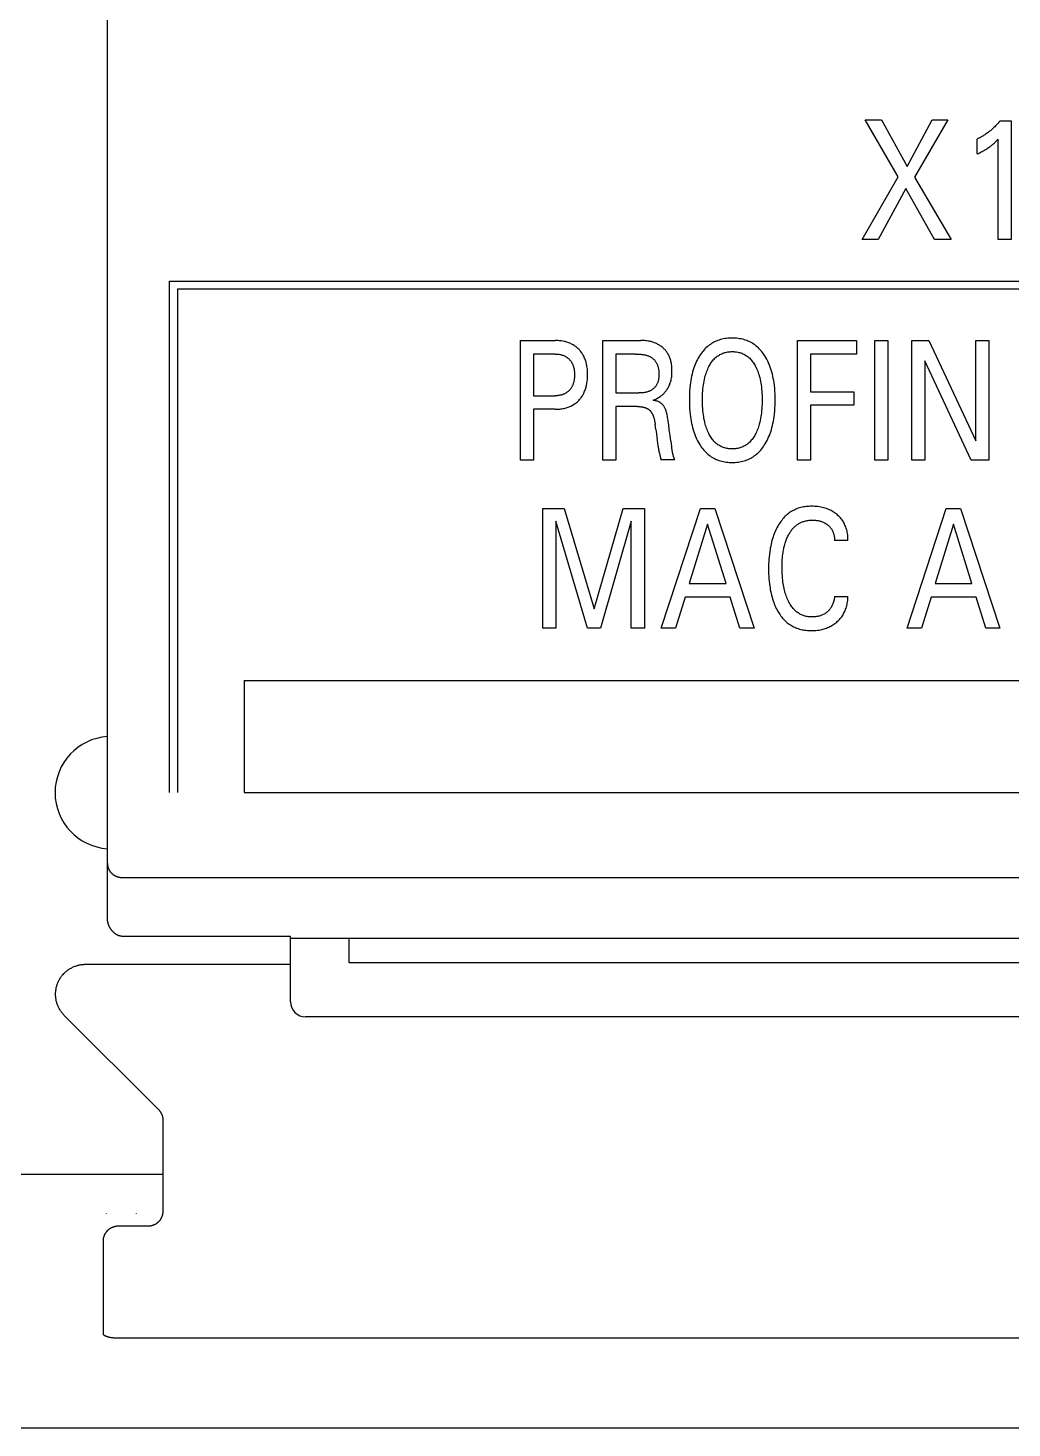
# Model space of a CAD drawing. Extents: x 867151 to 1787449, y -2071112 to -1028603.
# Drawn here: x 871104.58 to 871117.75, y -1032707.43 to -1032688.7 of the extents above; entities that cross this region are included whole.
import ezdxf

# ---------------------------------------------------------------- set-up
doc = ezdxf.new("R2010")
doc.units = 0
doc.header["$LTSCALE"] = 4
doc.header["$MEASUREMENT"] = 0
doc.layers.get('0').update_dxf_attribs({"linetype": 'CONTINUOUS'})
doc.layers.add('20000_FRONT_O', color=7, linetype='CONTINUOUS')

# ---------------------------------------------------------------- blocks, each defined once
blk = doc.blocks.new('CPU')
at = {"layer": '20000_FRONT_O', "color": 7, "linetype": 'Continuous'}
for p, q in [((82729.158, 11000.02), (82729.158, 11033.378)), ((82739.736, 11009.931), (82739.295, 11010.693)), ((82739.295, 11010.693), (82739.514, 11010.693)), ((82739.514, 11010.693), (82739.854, 11010.071)), ((82739.854, 11010.071), (82740.192, 11010.693)), ((82740.401, 11010.693), (82739.954, 11009.926)), ((82740.192, 11010.693), (82740.401, 11010.693)), ((82741.101, 11010.683), (82741.246, 11010.683)), ((82741.246, 11010.683), (82741.246, 11009.093)), ((82740.794, 11010.238), (82740.794, 11010.437)), ((82741.075, 11009.093), (82741.075, 11010.436)), ((82739.252, 11009.093), (82739.736, 11009.931)), ((82739.954, 11009.926), (82740.445, 11009.093)), ((82739.839, 11009.774), (82739.466, 11009.093)), ((82740.221, 11009.093), (82739.839, 11009.774)), ((82739.466, 11009.093), (82739.252, 11009.093)), ((82740.445, 11009.093), (82740.221, 11009.093)), ((82741.246, 11009.093), (82741.075, 11009.093)), ((82729.988, 11001.693), (82729.988, 11008.538)), ((82729.988, 11008.538), (82753.448, 11008.538)), ((82730.098, 11008.428), (82730.098, 11001.693)), ((82753.338, 11008.428), (82730.098, 11008.428)), ((82734.683, 11006.143), (82734.683, 11007.743)), ((82734.683, 11007.743), (82735.148, 11007.743)), ((82735.785, 11006.143), (82735.785, 11007.743)), ((82735.785, 11007.743), (82736.295, 11007.743)), ((82738.388, 11006.143), (82738.388, 11007.743)), ((82738.388, 11007.743), (82739.176, 11007.743)), ((82739.176, 11007.743), (82739.176, 11007.561)), ((82739.423, 11006.143), (82739.423, 11007.743)), ((82739.423, 11007.743), (82739.598, 11007.743)), ((82739.598, 11007.743), (82739.598, 11006.143)), ((82739.919, 11006.143), (82739.919, 11007.743)), ((82739.919, 11007.743), (82740.147, 11007.743)), ((82740.147, 11007.743), (82740.772, 11006.401)), ((82740.772, 11006.401), (82740.772, 11007.743)), ((82740.772, 11007.743), (82740.946, 11007.743)), ((82740.946, 11007.743), (82740.946, 11006.143)), ((82734.858, 11007.561), (82734.858, 11007.003)), ((82735.148, 11007.561), (82734.858, 11007.561)), ((82735.96, 11007.561), (82735.96, 11007.041)), ((82736.219, 11007.561), (82735.96, 11007.561)), ((82738.563, 11007.561), (82738.563, 11007.056)), ((82739.176, 11007.561), (82738.563, 11007.561)), ((82740.093, 11007.469), (82740.093, 11006.143)), ((82740.711, 11006.143), (82740.093, 11007.469)), ((82734.858, 11007.003), (82735.148, 11007.003)), ((82735.96, 11007.041), (82736.265, 11007.041)), ((82738.563, 11007.056), (82739.144, 11007.056)), ((82739.144, 11007.056), (82739.144, 11006.875)), ((82734.858, 11006.822), (82734.858, 11006.143)), ((82735.148, 11006.822), (82734.858, 11006.822)), ((82735.96, 11006.859), (82735.96, 11006.143)), ((82736.249, 11006.859), (82735.96, 11006.859)), ((82738.563, 11006.875), (82738.563, 11006.143)), ((82739.144, 11006.875), (82738.563, 11006.875)), ((82736.494, 11006.552), (82736.485, 11006.619)), ((82736.694, 11006.397), (82736.704, 11006.326)), ((82734.858, 11006.143), (82734.683, 11006.143)), ((82735.96, 11006.143), (82735.785, 11006.143)), ((82736.747, 11006.144), (82736.561, 11006.144)), ((82738.563, 11006.143), (82738.388, 11006.143)), ((82739.598, 11006.143), (82739.423, 11006.143)), ((82740.093, 11006.143), (82739.919, 11006.143)), ((82740.946, 11006.143), (82740.711, 11006.143)), ((82734.982, 11003.893), (82734.982, 11005.493)), ((82734.982, 11005.493), (82735.266, 11005.493)), ((82735.266, 11005.493), (82735.668, 11004.153)), ((82735.668, 11004.153), (82736.057, 11005.493)), ((82736.057, 11005.493), (82736.341, 11005.493)), ((82736.341, 11005.493), (82736.341, 11003.893)), ((82736.564, 11003.893), (82737.09, 11005.493)), ((82737.09, 11005.493), (82737.282, 11005.493)), ((82737.282, 11005.493), (82737.807, 11003.893)), ((82739.854, 11003.893), (82740.379, 11005.493)), ((82740.379, 11005.493), (82740.571, 11005.493)), ((82740.571, 11005.493), (82741.097, 11003.893)), ((82735.157, 11005.325), (82735.157, 11003.893)), ((82735.579, 11003.893), (82735.157, 11005.325)), ((82736.166, 11005.327), (82735.755, 11003.893)), ((82736.166, 11003.893), (82736.166, 11005.327)), ((82737.187, 11005.286), (82736.942, 11004.491)), ((82737.433, 11004.491), (82737.187, 11005.286)), ((82740.476, 11005.286), (82740.231, 11004.491)), ((82740.722, 11004.491), (82740.476, 11005.286)), ((82739.064, 11005.068), (82738.884, 11005.068)), ((82736.942, 11004.491), (82737.433, 11004.491)), ((82740.231, 11004.491), (82740.722, 11004.491)), ((82736.886, 11004.31), (82736.759, 11003.893)), ((82737.488, 11004.31), (82736.886, 11004.31)), ((82737.617, 11003.893), (82737.488, 11004.31)), ((82738.884, 11004.317), (82739.064, 11004.317)), ((82740.175, 11004.31), (82740.048, 11003.893)), ((82740.777, 11004.31), (82740.175, 11004.31)), ((82740.906, 11003.893), (82740.777, 11004.31)), ((82735.157, 11003.893), (82734.982, 11003.893)), ((82735.755, 11003.893), (82735.579, 11003.893)), ((82736.341, 11003.893), (82736.166, 11003.893)), ((82736.759, 11003.893), (82736.564, 11003.893)), ((82737.807, 11003.893), (82737.617, 11003.893)), ((82740.048, 11003.893), (82739.854, 11003.893)), ((82741.097, 11003.893), (82740.906, 11003.893)), ((82730.988, 11003.193), (82730.988, 11001.693)), ((82730.988, 11003.193), (82752.408, 11003.193)), ((82730.988, 11001.693), (82752.408, 11001.693)), ((82729.358, 11000.557), (82754.455, 11000.557)), ((82731.608, 10999.77), (82729.358, 10999.77)), ((82731.608, 10998.893), (82731.608, 10999.77)), ((82731.608, 10999.747), (82752.847, 10999.747)), ((82732.39, 10999.414), (82732.39, 10999.747)), ((82728.865, 10999.396), (82731.608, 10999.396)), ((82748.825, 10999.414), (82732.39, 10999.414)), ((82729.846, 10997.45), (82728.582, 10998.713)), ((82749.408, 10998.693), (82731.808, 10998.693)), ((82729.905, 10996.096), (82729.905, 10997.308)), ((82727.358, 10996.587), (82729.905, 10996.587)), ((82729.143, 10996.063), (82729.143, 10996.057)), ((82729.543, 10996.063), (82729.543, 10996.057)), ((82729.305, 10995.896), (82729.705, 10995.896)), ((82729.105, 10994.45), (82729.105, 10995.696)), ((82751.911, 10994.394), (82729.305, 10994.394)), ((82727.358, 10993.193), (82780.818, 10993.193))]:
    blk.add_line(p, q, dxfattribs=at)
for points in [[(82741.101, 11010.683), (82741.092, 11010.673), (82741.083, 11010.663), (82741.074, 11010.652), (82741.065, 11010.642), (82741.056, 11010.632), (82741.046, 11010.622), (82741.037, 11010.613), (82741.027, 11010.603), (82741.017, 11010.593), (82741.007, 11010.584), (82740.998, 11010.575), (82740.988, 11010.566), (82740.978, 11010.558), (82740.968, 11010.549), (82740.958, 11010.541), (82740.947, 11010.533), (82740.937, 11010.525), (82740.926, 11010.517), (82740.916, 11010.51), (82740.905, 11010.502), (82740.895, 11010.495), (82740.886, 11010.489), (82740.876, 11010.483), (82740.866, 11010.477), (82740.856, 11010.471), (82740.846, 11010.465), (82740.836, 11010.459), (82740.826, 11010.453), (82740.815, 11010.448), (82740.805, 11010.443), (82740.794, 11010.437)], [(82740.794, 11010.238), (82740.808, 11010.244), (82740.821, 11010.251), (82740.834, 11010.258), (82740.847, 11010.265), (82740.86, 11010.272), (82740.873, 11010.279), (82740.885, 11010.286), (82740.896, 11010.292), (82740.907, 11010.299), (82740.919, 11010.306), (82740.93, 11010.314), (82740.941, 11010.321), (82740.951, 11010.328), (82740.96, 11010.335), (82740.97, 11010.342), (82740.979, 11010.349), (82740.988, 11010.356), (82740.998, 11010.364), (82741.006, 11010.37), (82741.014, 11010.377), (82741.022, 11010.384), (82741.03, 11010.392), (82741.039, 11010.4), (82741.047, 11010.409), (82741.061, 11010.422), (82741.075, 11010.436)], [(82735.148, 11006.822), (82735.163, 11006.822), (82735.178, 11006.822), (82735.193, 11006.823), (82735.208, 11006.825), (82735.223, 11006.826), (82735.238, 11006.828), (82735.253, 11006.831), (82735.268, 11006.834), (82735.281, 11006.837), (82735.294, 11006.841), (82735.307, 11006.845), (82735.32, 11006.849), (82735.333, 11006.854), (82735.345, 11006.859), (82735.358, 11006.865), (82735.37, 11006.871), (82735.381, 11006.877), (82735.392, 11006.884), (82735.403, 11006.891), (82735.414, 11006.898), (82735.424, 11006.906), (82735.435, 11006.914), (82735.444, 11006.923), (82735.454, 11006.932), (82735.463, 11006.941), (82735.472, 11006.951), (82735.481, 11006.96), (82735.489, 11006.971), (82735.497, 11006.981), (82735.504, 11006.992), (82735.511, 11007.003), (82735.518, 11007.014), (82735.525, 11007.025), (82735.531, 11007.038), (82735.537, 11007.05), (82735.542, 11007.063), (82735.547, 11007.076), (82735.552, 11007.089), (82735.556, 11007.103), (82735.56, 11007.116), (82735.564, 11007.13), (82735.567, 11007.143), (82735.57, 11007.161), (82735.573, 11007.179), (82735.576, 11007.197), (82735.578, 11007.215), (82735.579, 11007.233), (82735.58, 11007.251), (82735.581, 11007.269), (82735.581, 11007.287), (82735.581, 11007.304), (82735.58, 11007.322), (82735.579, 11007.34), (82735.578, 11007.358), (82735.576, 11007.375), (82735.573, 11007.393), (82735.57, 11007.41), (82735.567, 11007.428), (82735.564, 11007.441), (82735.56, 11007.455), (82735.556, 11007.468), (82735.552, 11007.481), (82735.547, 11007.494), (82735.542, 11007.507), (82735.536, 11007.52), (82735.53, 11007.532), (82735.524, 11007.544), (82735.517, 11007.555), (82735.51, 11007.566), (82735.503, 11007.577), (82735.496, 11007.588), (82735.488, 11007.598), (82735.479, 11007.608), (82735.471, 11007.618), (82735.462, 11007.627), (82735.452, 11007.636), (82735.443, 11007.645), (82735.433, 11007.653), (82735.422, 11007.661), (82735.412, 11007.668), (82735.401, 11007.676), (82735.39, 11007.683), (82735.379, 11007.689), (82735.368, 11007.695), (82735.356, 11007.701), (82735.343, 11007.706), (82735.331, 11007.712), (82735.318, 11007.716), (82735.305, 11007.72), (82735.292, 11007.724), (82735.279, 11007.728), (82735.266, 11007.731), (82735.25, 11007.734), (82735.233, 11007.737), (82735.216, 11007.739), (82735.199, 11007.74), (82735.182, 11007.742), (82735.165, 11007.742), (82735.148, 11007.743)], [(82736.457, 11006.943), (82736.47, 11006.948), (82736.482, 11006.953), (82736.494, 11006.959), (82736.507, 11006.965), (82736.518, 11006.971), (82736.529, 11006.978), (82736.54, 11006.985), (82736.551, 11006.992), (82736.562, 11007), (82736.572, 11007.008), (82736.582, 11007.016), (82736.592, 11007.025), (82736.6, 11007.033), (82736.608, 11007.042), (82736.616, 11007.05), (82736.624, 11007.059), (82736.631, 11007.069), (82736.638, 11007.078), (82736.645, 11007.088), (82736.652, 11007.098), (82736.658, 11007.108), (82736.663, 11007.119), (82736.669, 11007.13), (82736.674, 11007.141), (82736.679, 11007.152), (82736.683, 11007.164), (82736.687, 11007.175), (82736.691, 11007.187), (82736.694, 11007.199), (82736.697, 11007.211), (82736.7, 11007.226), (82736.703, 11007.241), (82736.706, 11007.256), (82736.707, 11007.271), (82736.709, 11007.286), (82736.71, 11007.301), (82736.71, 11007.317), (82736.71, 11007.332), (82736.71, 11007.347), (82736.71, 11007.361), (82736.709, 11007.375), (82736.708, 11007.39), (82736.706, 11007.404), (82736.704, 11007.419), (82736.702, 11007.433), (82736.699, 11007.447), (82736.696, 11007.461), (82736.693, 11007.474), (82736.689, 11007.486), (82736.685, 11007.498), (82736.681, 11007.51), (82736.676, 11007.522), (82736.671, 11007.534), (82736.666, 11007.545), (82736.66, 11007.556), (82736.653, 11007.567), (82736.647, 11007.577), (82736.641, 11007.586), (82736.635, 11007.595), (82736.628, 11007.603), (82736.621, 11007.612), (82736.613, 11007.62), (82736.606, 11007.628), (82736.598, 11007.636), (82736.59, 11007.643), (82736.582, 11007.651), (82736.572, 11007.658), (82736.563, 11007.665), (82736.553, 11007.672), (82736.543, 11007.679), (82736.533, 11007.685), (82736.522, 11007.691), (82736.512, 11007.696), (82736.501, 11007.702), (82736.489, 11007.707), (82736.478, 11007.711), (82736.466, 11007.716), (82736.454, 11007.72), (82736.442, 11007.723), (82736.43, 11007.727), (82736.418, 11007.73), (82736.405, 11007.732), (82736.39, 11007.735), (82736.374, 11007.737), (82736.358, 11007.739), (82736.343, 11007.741), (82736.327, 11007.742), (82736.311, 11007.742), (82736.295, 11007.743)], [(82737.956, 11006.358), (82737.969, 11006.38), (82737.981, 11006.403), (82737.992, 11006.426), (82738.003, 11006.449), (82738.013, 11006.473), (82738.022, 11006.497), (82738.031, 11006.522), (82738.039, 11006.549), (82738.047, 11006.577), (82738.054, 11006.606), (82738.06, 11006.634), (82738.066, 11006.662), (82738.071, 11006.691), (82738.075, 11006.72), (82738.08, 11006.758), (82738.084, 11006.797), (82738.087, 11006.836), (82738.089, 11006.874), (82738.09, 11006.913), (82738.09, 11006.952), (82738.09, 11006.99), (82738.089, 11007.028), (82738.087, 11007.066), (82738.084, 11007.104), (82738.08, 11007.142), (82738.075, 11007.18), (82738.07, 11007.208), (82738.065, 11007.236), (82738.06, 11007.264), (82738.053, 11007.292), (82738.046, 11007.319), (82738.038, 11007.347), (82738.029, 11007.374), (82738.02, 11007.398), (82738.011, 11007.422), (82738.001, 11007.445), (82737.99, 11007.468), (82737.978, 11007.491), (82737.966, 11007.513), (82737.952, 11007.535), (82737.942, 11007.551), (82737.93, 11007.568), (82737.919, 11007.583), (82737.906, 11007.599), (82737.893, 11007.614), (82737.88, 11007.628), (82737.866, 11007.642), (82737.852, 11007.655), (82737.837, 11007.668), (82737.822, 11007.679), (82737.807, 11007.69), (82737.792, 11007.7), (82737.776, 11007.71), (82737.76, 11007.719), (82737.743, 11007.727), (82737.726, 11007.735), (82737.709, 11007.741), (82737.691, 11007.748), (82737.673, 11007.754), (82737.653, 11007.759), (82737.634, 11007.763), (82737.615, 11007.766), (82737.595, 11007.769), (82737.575, 11007.772), (82737.556, 11007.773), (82737.536, 11007.774), (82737.516, 11007.774), (82737.496, 11007.774), (82737.476, 11007.773), (82737.456, 11007.772), (82737.436, 11007.769), (82737.417, 11007.767), (82737.397, 11007.763), (82737.378, 11007.759), (82737.359, 11007.754), (82737.34, 11007.748), (82737.322, 11007.742), (82737.305, 11007.735), (82737.288, 11007.727), (82737.271, 11007.719), (82737.255, 11007.71), (82737.239, 11007.701), (82737.224, 11007.691), (82737.208, 11007.68), (82737.194, 11007.668), (82737.179, 11007.656), (82737.164, 11007.643), (82737.151, 11007.629), (82737.137, 11007.614), (82737.125, 11007.599), (82737.112, 11007.584), (82737.101, 11007.569), (82737.089, 11007.552), (82737.079, 11007.536), (82737.074, 11007.529)], [(82735.148, 11007.561), (82735.159, 11007.561), (82735.169, 11007.561), (82735.179, 11007.56), (82735.189, 11007.559), (82735.2, 11007.558), (82735.21, 11007.556), (82735.22, 11007.554), (82735.228, 11007.552), (82735.235, 11007.55), (82735.243, 11007.548), (82735.251, 11007.545), (82735.258, 11007.542), (82735.266, 11007.539), (82735.273, 11007.536), (82735.281, 11007.532), (82735.287, 11007.529), (82735.294, 11007.525), (82735.301, 11007.521), (82735.307, 11007.516), (82735.313, 11007.512), (82735.319, 11007.507), (82735.325, 11007.502), (82735.331, 11007.496), (82735.336, 11007.491), (82735.341, 11007.485), (82735.347, 11007.479), (82735.351, 11007.473), (82735.356, 11007.467), (82735.361, 11007.461), (82735.365, 11007.454), (82735.369, 11007.447), (82735.372, 11007.441), (82735.376, 11007.433), (82735.38, 11007.426), (82735.383, 11007.418), (82735.386, 11007.41), (82735.389, 11007.402), (82735.391, 11007.394), (82735.394, 11007.386), (82735.396, 11007.378), (82735.398, 11007.37), (82735.4, 11007.359), (82735.401, 11007.349), (82735.403, 11007.338), (82735.404, 11007.327), (82735.405, 11007.317), (82735.405, 11007.306), (82735.406, 11007.295), (82735.406, 11007.284), (82735.406, 11007.274), (82735.405, 11007.263), (82735.405, 11007.252), (82735.404, 11007.241), (82735.403, 11007.23), (82735.401, 11007.219), (82735.4, 11007.209), (82735.398, 11007.198), (82735.396, 11007.19), (82735.394, 11007.182), (82735.392, 11007.174), (82735.389, 11007.166), (82735.386, 11007.158), (82735.383, 11007.15), (82735.38, 11007.142), (82735.377, 11007.134), (82735.373, 11007.127), (82735.369, 11007.12), (82735.365, 11007.113), (82735.361, 11007.106), (82735.357, 11007.1), (82735.352, 11007.094), (82735.347, 11007.087), (82735.342, 11007.081), (82735.337, 11007.076), (82735.332, 11007.07), (82735.326, 11007.065), (82735.32, 11007.059), (82735.314, 11007.054), (82735.308, 11007.05), (82735.301, 11007.045), (82735.295, 11007.041), (82735.288, 11007.037), (82735.281, 11007.033), (82735.274, 11007.029), (82735.267, 11007.026), (82735.259, 11007.023), (82735.252, 11007.02), (82735.244, 11007.017), (82735.236, 11007.015), (82735.228, 11007.013), (82735.22, 11007.011), (82735.211, 11007.009), (82735.202, 11007.007), (82735.193, 11007.006), (82735.184, 11007.005), (82735.175, 11007.004), (82735.166, 11007.004), (82735.157, 11007.003), (82735.148, 11007.003)], [(82736.219, 11007.561), (82736.234, 11007.561), (82736.249, 11007.561), (82736.263, 11007.56), (82736.278, 11007.559), (82736.293, 11007.558), (82736.308, 11007.556), (82736.318, 11007.554), (82736.329, 11007.553), (82736.339, 11007.551), (82736.35, 11007.549), (82736.36, 11007.546), (82736.37, 11007.544), (82736.38, 11007.54), (82736.388, 11007.538), (82736.395, 11007.535), (82736.402, 11007.532), (82736.409, 11007.529), (82736.416, 11007.526), (82736.423, 11007.522), (82736.43, 11007.519), (82736.436, 11007.515), (82736.442, 11007.511), (82736.448, 11007.507), (82736.453, 11007.502), (82736.459, 11007.498), (82736.464, 11007.493), (82736.469, 11007.488), (82736.474, 11007.483), (82736.479, 11007.477), (82736.483, 11007.472), (82736.487, 11007.466), (82736.491, 11007.461), (82736.496, 11007.454), (82736.5, 11007.447), (82736.504, 11007.439), (82736.508, 11007.432), (82736.511, 11007.424), (82736.514, 11007.417), (82736.517, 11007.409), (82736.52, 11007.401), (82736.522, 11007.393), (82736.524, 11007.385), (82736.527, 11007.376), (82736.529, 11007.366), (82736.53, 11007.356), (82736.532, 11007.347), (82736.533, 11007.337), (82736.534, 11007.327), (82736.535, 11007.317), (82736.535, 11007.308), (82736.535, 11007.298), (82736.535, 11007.288), (82736.535, 11007.279), (82736.535, 11007.271), (82736.535, 11007.263), (82736.534, 11007.254), (82736.533, 11007.246), (82736.532, 11007.237), (82736.531, 11007.229), (82736.53, 11007.221), (82736.528, 11007.212), (82736.526, 11007.204), (82736.524, 11007.196), (82736.522, 11007.188), (82736.519, 11007.18), (82736.516, 11007.173), (82736.513, 11007.165), (82736.509, 11007.158), (82736.505, 11007.15), (82736.502, 11007.144), (82736.498, 11007.138), (82736.493, 11007.132), (82736.489, 11007.127), (82736.484, 11007.121), (82736.48, 11007.116), (82736.475, 11007.11), (82736.469, 11007.105), (82736.464, 11007.1), (82736.458, 11007.096), (82736.452, 11007.091), (82736.447, 11007.087), (82736.441, 11007.083), (82736.434, 11007.079), (82736.428, 11007.075), (82736.422, 11007.071), (82736.415, 11007.068), (82736.407, 11007.064), (82736.399, 11007.061), (82736.39, 11007.058), (82736.382, 11007.055), (82736.373, 11007.052), (82736.364, 11007.05), (82736.355, 11007.048), (82736.346, 11007.047), (82736.337, 11007.045), (82736.328, 11007.044), (82736.319, 11007.043), (82736.31, 11007.042), (82736.301, 11007.042), (82736.292, 11007.041), (82736.283, 11007.041), (82736.274, 11007.041), (82736.265, 11007.041)], [(82737.074, 11007.529), (82737.062, 11007.508), (82737.05, 11007.487), (82737.04, 11007.465), (82737.03, 11007.443), (82737.02, 11007.421), (82737.011, 11007.398), (82737.003, 11007.375), (82736.994, 11007.348), (82736.986, 11007.321), (82736.979, 11007.293), (82736.973, 11007.265), (82736.967, 11007.237), (82736.962, 11007.209), (82736.958, 11007.181), (82736.953, 11007.143), (82736.949, 11007.105), (82736.946, 11007.067), (82736.944, 11007.029), (82736.943, 11006.99), (82736.943, 11006.952), (82736.943, 11006.913), (82736.944, 11006.874), (82736.946, 11006.836), (82736.949, 11006.797), (82736.953, 11006.758), (82736.957, 11006.72), (82736.962, 11006.691), (82736.967, 11006.662), (82736.972, 11006.634), (82736.979, 11006.605), (82736.986, 11006.577), (82736.993, 11006.549), (82737.002, 11006.521), (82737.01, 11006.497), (82737.019, 11006.473), (82737.029, 11006.449), (82737.04, 11006.425), (82737.051, 11006.402), (82737.063, 11006.379), (82737.076, 11006.357), (82737.087, 11006.34), (82737.098, 11006.323), (82737.109, 11006.307), (82737.122, 11006.291), (82737.134, 11006.276), (82737.148, 11006.261), (82737.162, 11006.247), (82737.176, 11006.233), (82737.191, 11006.22), (82737.206, 11006.208), (82737.221, 11006.197), (82737.236, 11006.187), (82737.252, 11006.177), (82737.269, 11006.168), (82737.286, 11006.159), (82737.303, 11006.152), (82737.32, 11006.144), (82737.338, 11006.138), (82737.357, 11006.132), (82737.376, 11006.127), (82737.396, 11006.122), (82737.416, 11006.119), (82737.436, 11006.116), (82737.456, 11006.114), (82737.476, 11006.112), (82737.496, 11006.111), (82737.516, 11006.111), (82737.536, 11006.111), (82737.556, 11006.112), (82737.576, 11006.114), (82737.596, 11006.116), (82737.616, 11006.119), (82737.636, 11006.122), (82737.655, 11006.127), (82737.675, 11006.132), (82737.694, 11006.138), (82737.712, 11006.145), (82737.729, 11006.152), (82737.746, 11006.16), (82737.763, 11006.168), (82737.779, 11006.177), (82737.795, 11006.187), (82737.811, 11006.198), (82737.826, 11006.209), (82737.841, 11006.221), (82737.856, 11006.234), (82737.87, 11006.248), (82737.884, 11006.262), (82737.897, 11006.277), (82737.91, 11006.292), (82737.922, 11006.308), (82737.934, 11006.324), (82737.945, 11006.341), (82737.956, 11006.358)], [(82737.202, 11006.499), (82737.194, 11006.516), (82737.186, 11006.533), (82737.179, 11006.551), (82737.172, 11006.569), (82737.166, 11006.587), (82737.16, 11006.606), (82737.155, 11006.624), (82737.149, 11006.649), (82737.143, 11006.674), (82737.138, 11006.699), (82737.134, 11006.724), (82737.13, 11006.749), (82737.127, 11006.775), (82737.124, 11006.804), (82737.122, 11006.833), (82737.12, 11006.862), (82737.119, 11006.891), (82737.118, 11006.921), (82737.118, 11006.95), (82737.118, 11006.979), (82737.119, 11007.007), (82737.12, 11007.036), (82737.122, 11007.065), (82737.124, 11007.094), (82737.127, 11007.122), (82737.131, 11007.147), (82737.134, 11007.172), (82737.139, 11007.197), (82737.144, 11007.221), (82737.15, 11007.246), (82737.156, 11007.27), (82737.161, 11007.288), (82737.167, 11007.306), (82737.174, 11007.324), (82737.18, 11007.342), (82737.188, 11007.359), (82737.196, 11007.376), (82737.204, 11007.393), (82737.211, 11007.407), (82737.219, 11007.42), (82737.227, 11007.433), (82737.235, 11007.446), (82737.244, 11007.458), (82737.253, 11007.47), (82737.263, 11007.482), (82737.273, 11007.493), (82737.284, 11007.504), (82737.294, 11007.513), (82737.305, 11007.522), (82737.316, 11007.531), (82737.327, 11007.539), (82737.339, 11007.546), (82737.351, 11007.553), (82737.363, 11007.56), (82737.375, 11007.565), (82737.388, 11007.571), (82737.402, 11007.576), (82737.416, 11007.58), (82737.43, 11007.583), (82737.444, 11007.586), (82737.458, 11007.589), (82737.472, 11007.591), (82737.487, 11007.592), (82737.501, 11007.593), (82737.516, 11007.593), (82737.531, 11007.593), (82737.545, 11007.592), (82737.56, 11007.591), (82737.574, 11007.589), (82737.589, 11007.586), (82737.603, 11007.583), (82737.617, 11007.58), (82737.631, 11007.576), (82737.644, 11007.571), (82737.657, 11007.565), (82737.67, 11007.56), (82737.682, 11007.553), (82737.694, 11007.546), (82737.705, 11007.539), (82737.717, 11007.531), (82737.728, 11007.522), (82737.738, 11007.513), (82737.749, 11007.504), (82737.759, 11007.493), (82737.77, 11007.482), (82737.78, 11007.47), (82737.789, 11007.458), (82737.798, 11007.446), (82737.806, 11007.433), (82737.814, 11007.42), (82737.822, 11007.407), (82737.829, 11007.393), (82737.832, 11007.388)], [(82737.832, 11007.388), (82737.841, 11007.369), (82737.849, 11007.35), (82737.857, 11007.33), (82737.864, 11007.31), (82737.871, 11007.29), (82737.877, 11007.27), (82737.883, 11007.246), (82737.889, 11007.221), (82737.894, 11007.197), (82737.899, 11007.172), (82737.902, 11007.147), (82737.906, 11007.122), (82737.909, 11007.094), (82737.911, 11007.065), (82737.913, 11007.036), (82737.914, 11007.007), (82737.915, 11006.979), (82737.915, 11006.95), (82737.915, 11006.921), (82737.914, 11006.891), (82737.913, 11006.862), (82737.911, 11006.833), (82737.909, 11006.803), (82737.906, 11006.774), (82737.903, 11006.749), (82737.899, 11006.724), (82737.895, 11006.698), (82737.89, 11006.673), (82737.884, 11006.649), (82737.878, 11006.624), (82737.872, 11006.605), (82737.867, 11006.587), (82737.861, 11006.569), (82737.854, 11006.551), (82737.847, 11006.533), (82737.839, 11006.516), (82737.831, 11006.499), (82737.824, 11006.485), (82737.816, 11006.471), (82737.808, 11006.457), (82737.8, 11006.444), (82737.791, 11006.431), (82737.781, 11006.419), (82737.771, 11006.407), (82737.761, 11006.395), (82737.75, 11006.384), (82737.74, 11006.374), (82737.729, 11006.365), (82737.718, 11006.356), (82737.707, 11006.348), (82737.695, 11006.34), (82737.683, 11006.333), (82737.671, 11006.327), (82737.658, 11006.321), (82737.645, 11006.315), (82737.632, 11006.31), (82737.618, 11006.306), (82737.603, 11006.302), (82737.589, 11006.299), (82737.575, 11006.296), (82737.56, 11006.295), (82737.545, 11006.293), (82737.531, 11006.292), (82737.516, 11006.292), (82737.501, 11006.292), (82737.487, 11006.293), (82737.472, 11006.295), (82737.457, 11006.296), (82737.443, 11006.299), (82737.429, 11006.302), (82737.414, 11006.306), (82737.4, 11006.31), (82737.387, 11006.315), (82737.374, 11006.321), (82737.361, 11006.327), (82737.349, 11006.333), (82737.337, 11006.34), (82737.325, 11006.348), (82737.314, 11006.356), (82737.303, 11006.365), (82737.292, 11006.374), (82737.282, 11006.384), (82737.271, 11006.395), (82737.261, 11006.407), (82737.251, 11006.419), (82737.242, 11006.432), (82737.233, 11006.444), (82737.225, 11006.458), (82737.217, 11006.471), (82737.209, 11006.485), (82737.202, 11006.499)], [(82736.674, 11006.551), (82736.667, 11006.611), (82736.663, 11006.641), (82736.661, 11006.66), (82736.658, 11006.678), (82736.656, 11006.696), (82736.652, 11006.714), (82736.649, 11006.732), (82736.645, 11006.75), (82736.643, 11006.761), (82736.64, 11006.771), (82736.637, 11006.782), (82736.634, 11006.792), (82736.63, 11006.802), (82736.627, 11006.812), (82736.623, 11006.822), (82736.619, 11006.832), (82736.615, 11006.839), (82736.612, 11006.846), (82736.609, 11006.852), (82736.605, 11006.858), (82736.601, 11006.865), (82736.597, 11006.871), (82736.593, 11006.877), (82736.588, 11006.882), (82736.583, 11006.888), (82736.579, 11006.892), (82736.574, 11006.897), (82736.568, 11006.901), (82736.563, 11006.905), (82736.557, 11006.909), (82736.551, 11006.913), (82736.545, 11006.917), (82736.538, 11006.92), (82736.531, 11006.923), (82736.524, 11006.926), (82736.517, 11006.929), (82736.509, 11006.931), (82736.499, 11006.934), (82736.489, 11006.937), (82736.478, 11006.939), (82736.468, 11006.941), (82736.457, 11006.943)], [(82736.249, 11006.859), (82736.256, 11006.859), (82736.264, 11006.859), (82736.271, 11006.859), (82736.279, 11006.858), (82736.286, 11006.858), (82736.294, 11006.857), (82736.301, 11006.856), (82736.309, 11006.855), (82736.316, 11006.853), (82736.322, 11006.852), (82736.327, 11006.851), (82736.333, 11006.85), (82736.339, 11006.848), (82736.344, 11006.847), (82736.35, 11006.845), (82736.355, 11006.843), (82736.36, 11006.841), (82736.366, 11006.839), (82736.371, 11006.836), (82736.375, 11006.834), (82736.379, 11006.832), (82736.383, 11006.83), (82736.387, 11006.828), (82736.391, 11006.825), (82736.395, 11006.823), (82736.399, 11006.82), (82736.402, 11006.817), (82736.406, 11006.814), (82736.409, 11006.811), (82736.413, 11006.808), (82736.416, 11006.805), (82736.42, 11006.801), (82736.423, 11006.797), (82736.427, 11006.793), (82736.43, 11006.789), (82736.433, 11006.785), (82736.436, 11006.781), (82736.438, 11006.776), (82736.441, 11006.772), (82736.443, 11006.767), (82736.446, 11006.763), (82736.449, 11006.757), (82736.452, 11006.751), (82736.455, 11006.745), (82736.457, 11006.738), (82736.46, 11006.732), (82736.462, 11006.726), (82736.464, 11006.719), (82736.466, 11006.713), (82736.468, 11006.706), (82736.47, 11006.7), (82736.472, 11006.691), (82736.475, 11006.682), (82736.477, 11006.673), (82736.478, 11006.664), (82736.48, 11006.655), (82736.482, 11006.646), (82736.483, 11006.637), (82736.484, 11006.628), (82736.485, 11006.619)], [(82736.494, 11006.552), (82736.497, 11006.523), (82736.501, 11006.495), (82736.513, 11006.409)], [(82736.694, 11006.397), (82736.684, 11006.47), (82736.674, 11006.551)], [(82736.513, 11006.409), (82736.518, 11006.366), (82736.522, 11006.339)], [(82736.522, 11006.339), (82736.524, 11006.325), (82736.526, 11006.312), (82736.528, 11006.298), (82736.53, 11006.284), (82736.533, 11006.271), (82736.536, 11006.257), (82736.539, 11006.244), (82736.541, 11006.237), (82736.542, 11006.23), (82736.548, 11006.208)], [(82736.719, 11006.239), (82736.711, 11006.283), (82736.709, 11006.294), (82736.707, 11006.305), (82736.706, 11006.315), (82736.704, 11006.326)], [(82736.548, 11006.208), (82736.55, 11006.201), (82736.552, 11006.194), (82736.554, 11006.187), (82736.555, 11006.18), (82736.557, 11006.173), (82736.558, 11006.165), (82736.559, 11006.158), (82736.56, 11006.151), (82736.561, 11006.144)], [(82736.734, 11006.181), (82736.733, 11006.184), (82736.732, 11006.187), (82736.731, 11006.19), (82736.729, 11006.195), (82736.728, 11006.2), (82736.726, 11006.206), (82736.725, 11006.211), (82736.723, 11006.217), (82736.722, 11006.223), (82736.721, 11006.228), (82736.72, 11006.234), (82736.719, 11006.239)], [(82736.747, 11006.144), (82736.746, 11006.147), (82736.745, 11006.15), (82736.745, 11006.152), (82736.744, 11006.155), (82736.743, 11006.158), (82736.742, 11006.161), (82736.741, 11006.164), (82736.74, 11006.167), (82736.739, 11006.17), (82736.734, 11006.181)], [(82739.064, 11005.068), (82739.064, 11005.086), (82739.063, 11005.105), (82739.062, 11005.123), (82739.06, 11005.141), (82739.057, 11005.159), (82739.054, 11005.176), (82739.051, 11005.194), (82739.046, 11005.212), (82739.041, 11005.227), (82739.036, 11005.243), (82739.031, 11005.258), (82739.024, 11005.273), (82739.018, 11005.288), (82739.01, 11005.302), (82739.002, 11005.316), (82738.993, 11005.33), (82738.984, 11005.343), (82738.975, 11005.356), (82738.964, 11005.368), (82738.953, 11005.38), (82738.942, 11005.392), (82738.93, 11005.403), (82738.918, 11005.413), (82738.906, 11005.423), (82738.893, 11005.433), (82738.88, 11005.442), (82738.867, 11005.45), (82738.853, 11005.458), (82738.839, 11005.466), (82738.825, 11005.473), (82738.81, 11005.479), (82738.793, 11005.487), (82738.775, 11005.493), (82738.756, 11005.499), (82738.738, 11005.505), (82738.719, 11005.509), (82738.7, 11005.513), (82738.679, 11005.517), (82738.659, 11005.52), (82738.638, 11005.522), (82738.617, 11005.523), (82738.596, 11005.524), (82738.575, 11005.524), (82738.557, 11005.524), (82738.539, 11005.523), (82738.521, 11005.522), (82738.503, 11005.52), (82738.485, 11005.518), (82738.467, 11005.515), (82738.45, 11005.511), (82738.432, 11005.507), (82738.415, 11005.502), (82738.398, 11005.497), (82738.382, 11005.491), (82738.366, 11005.485), (82738.351, 11005.478), (82738.336, 11005.47), (82738.321, 11005.462), (82738.306, 11005.454), (82738.292, 11005.445), (82738.278, 11005.435), (82738.265, 11005.425), (82738.252, 11005.414), (82738.238, 11005.403), (82738.225, 11005.39), (82738.212, 11005.377), (82738.2, 11005.364), (82738.189, 11005.35), (82738.177, 11005.336), (82738.166, 11005.322), (82738.156, 11005.307), (82738.146, 11005.292), (82738.136, 11005.277), (82738.125, 11005.258), (82738.114, 11005.238), (82738.104, 11005.218), (82738.095, 11005.197), (82738.086, 11005.177), (82738.077, 11005.156), (82738.069, 11005.135), (82738.062, 11005.114), (82738.054, 11005.089), (82738.047, 11005.065), (82738.041, 11005.041), (82738.035, 11005.016), (82738.03, 11004.991), (82738.025, 11004.966), (82738.021, 11004.941), (82738.017, 11004.916), (82738.013, 11004.883), (82738.01, 11004.85), (82738.007, 11004.817), (82738.005, 11004.784), (82738.003, 11004.751), (82738.002, 11004.718), (82738.002, 11004.685)], [(82738.192, 11004.883), (82738.195, 11004.902), (82738.198, 11004.92), (82738.201, 11004.939), (82738.204, 11004.957), (82738.208, 11004.975), (82738.213, 11004.994), (82738.218, 11005.012), (82738.223, 11005.03), (82738.227, 11005.044), (82738.232, 11005.058), (82738.237, 11005.071), (82738.243, 11005.085), (82738.248, 11005.099), (82738.254, 11005.112), (82738.261, 11005.125), (82738.267, 11005.138), (82738.274, 11005.151), (82738.28, 11005.162), (82738.287, 11005.172), (82738.294, 11005.182), (82738.3, 11005.192), (82738.308, 11005.202), (82738.315, 11005.212), (82738.323, 11005.221), (82738.331, 11005.23), (82738.339, 11005.239), (82738.348, 11005.248), (82738.357, 11005.256), (82738.365, 11005.262), (82738.373, 11005.269), (82738.381, 11005.275), (82738.39, 11005.281), (82738.398, 11005.287), (82738.407, 11005.292), (82738.416, 11005.297), (82738.425, 11005.302), (82738.434, 11005.307), (82738.444, 11005.311), (82738.453, 11005.315), (82738.463, 11005.319), (82738.474, 11005.322), (82738.486, 11005.326), (82738.498, 11005.329), (82738.509, 11005.331), (82738.521, 11005.334), (82738.533, 11005.335), (82738.545, 11005.337), (82738.557, 11005.338), (82738.569, 11005.339), (82738.581, 11005.339), (82738.593, 11005.339), (82738.605, 11005.339), (82738.618, 11005.339), (82738.63, 11005.338), (82738.642, 11005.336), (82738.654, 11005.335), (82738.667, 11005.333), (82738.678, 11005.33), (82738.689, 11005.327), (82738.7, 11005.324), (82738.711, 11005.321), (82738.721, 11005.317), (82738.732, 11005.312), (82738.742, 11005.308), (82738.752, 11005.302), (82738.761, 11005.297), (82738.771, 11005.291), (82738.78, 11005.285), (82738.789, 11005.278), (82738.796, 11005.272), (82738.804, 11005.266), (82738.811, 11005.259), (82738.817, 11005.252), (82738.824, 11005.245), (82738.83, 11005.238), (82738.836, 11005.23), (82738.842, 11005.223), (82738.847, 11005.215), (82738.852, 11005.206), (82738.856, 11005.198), (82738.86, 11005.189), (82738.864, 11005.18), (82738.868, 11005.171), (82738.871, 11005.162), (82738.873, 11005.153), (82738.876, 11005.142), (82738.878, 11005.132), (82738.88, 11005.121), (82738.882, 11005.111), (82738.883, 11005.1), (82738.884, 11005.09), (82738.884, 11005.079), (82738.884, 11005.068)], [(82738.884, 11004.317), (82738.882, 11004.302), (82738.88, 11004.288), (82738.878, 11004.274), (82738.875, 11004.26), (82738.871, 11004.246), (82738.866, 11004.232), (82738.863, 11004.221), (82738.859, 11004.211), (82738.854, 11004.201), (82738.849, 11004.191), (82738.844, 11004.181), (82738.838, 11004.171), (82738.832, 11004.162), (82738.826, 11004.153), (82738.819, 11004.145), (82738.812, 11004.136), (82738.805, 11004.129), (82738.797, 11004.121), (82738.789, 11004.114), (82738.781, 11004.107), (82738.772, 11004.1), (82738.763, 11004.094), (82738.753, 11004.087), (82738.744, 11004.082), (82738.734, 11004.076), (82738.724, 11004.072), (82738.713, 11004.067), (82738.703, 11004.063), (82738.692, 11004.059), (82738.681, 11004.056), (82738.67, 11004.053), (82738.658, 11004.05), (82738.644, 11004.048), (82738.629, 11004.046), (82738.614, 11004.044), (82738.6, 11004.044), (82738.585, 11004.043), (82738.571, 11004.044), (82738.558, 11004.044), (82738.545, 11004.045), (82738.531, 11004.047), (82738.518, 11004.049), (82738.505, 11004.051), (82738.492, 11004.054), (82738.479, 11004.058), (82738.467, 11004.062), (82738.454, 11004.067), (82738.442, 11004.072), (82738.431, 11004.077), (82738.42, 11004.083), (82738.409, 11004.09), (82738.398, 11004.097), (82738.387, 11004.104), (82738.377, 11004.112), (82738.367, 11004.12), (82738.358, 11004.128), (82738.348, 11004.137), (82738.338, 11004.147), (82738.329, 11004.158), (82738.32, 11004.169), (82738.311, 11004.181), (82738.303, 11004.192), (82738.295, 11004.204), (82738.288, 11004.216), (82738.28, 11004.229), (82738.274, 11004.241), (82738.267, 11004.254), (82738.259, 11004.272), (82738.251, 11004.29), (82738.244, 11004.308), (82738.237, 11004.326), (82738.231, 11004.344), (82738.225, 11004.363), (82738.22, 11004.382), (82738.214, 11004.403), (82738.209, 11004.425), (82738.205, 11004.446), (82738.201, 11004.468), (82738.197, 11004.49), (82738.194, 11004.512), (82738.191, 11004.534), (82738.188, 11004.563), (82738.186, 11004.593), (82738.184, 11004.622), (82738.183, 11004.652), (82738.182, 11004.682), (82738.182, 11004.711), (82738.182, 11004.736), (82738.183, 11004.76), (82738.184, 11004.785), (82738.185, 11004.81), (82738.187, 11004.834), (82738.189, 11004.859), (82738.192, 11004.883)], [(82738.002, 11004.685), (82738.002, 11004.652), (82738.003, 11004.619), (82738.005, 11004.587), (82738.007, 11004.554), (82738.01, 11004.521), (82738.013, 11004.488), (82738.017, 11004.456), (82738.021, 11004.431), (82738.025, 11004.406), (82738.03, 11004.381), (82738.035, 11004.357), (82738.041, 11004.333), (82738.048, 11004.308), (82738.055, 11004.284), (82738.062, 11004.26), (82738.07, 11004.239), (82738.078, 11004.218), (82738.086, 11004.198), (82738.095, 11004.177), (82738.105, 11004.157), (82738.115, 11004.137), (82738.126, 11004.118), (82738.137, 11004.099), (82738.147, 11004.084), (82738.157, 11004.07), (82738.167, 11004.055), (82738.178, 11004.041), (82738.189, 11004.028), (82738.201, 11004.015), (82738.213, 11004.002), (82738.226, 11003.99), (82738.239, 11003.978), (82738.252, 11003.967), (82738.265, 11003.956), (82738.279, 11003.947), (82738.293, 11003.937), (82738.307, 11003.929), (82738.321, 11003.92), (82738.336, 11003.913), (82738.351, 11003.905), (82738.367, 11003.899), (82738.382, 11003.893), (82738.398, 11003.887), (82738.415, 11003.882), (82738.432, 11003.877), (82738.45, 11003.873), (82738.467, 11003.87), (82738.485, 11003.867), (82738.503, 11003.865), (82738.521, 11003.863), (82738.539, 11003.862), (82738.557, 11003.861), (82738.575, 11003.861), (82738.595, 11003.861), (82738.616, 11003.862), (82738.636, 11003.864), (82738.656, 11003.866), (82738.677, 11003.869), (82738.697, 11003.872), (82738.713, 11003.876), (82738.729, 11003.88), (82738.744, 11003.885), (82738.76, 11003.89), (82738.775, 11003.895), (82738.791, 11003.901), (82738.806, 11003.908), (82738.82, 11003.915), (82738.834, 11003.922), (82738.848, 11003.93), (82738.862, 11003.938), (82738.875, 11003.947), (82738.888, 11003.956), (82738.901, 11003.966), (82738.914, 11003.976), (82738.926, 11003.987), (82738.937, 11003.998), (82738.949, 11004.01), (82738.96, 11004.022), (82738.97, 11004.034), (82738.98, 11004.047), (82738.989, 11004.06), (82738.998, 11004.074), (82739.006, 11004.088), (82739.013, 11004.102), (82739.02, 11004.116), (82739.027, 11004.131), (82739.033, 11004.146), (82739.038, 11004.161), (82739.043, 11004.177), (82739.048, 11004.194), (82739.052, 11004.211), (82739.055, 11004.229), (82739.058, 11004.246), (82739.06, 11004.264), (82739.062, 11004.281), (82739.063, 11004.299), (82739.064, 11004.317)], [(82729.158, 11000.75), (82729.158, 11000.745), (82729.158, 11000.741), (82729.159, 11000.736), (82729.159, 11000.731), (82729.159, 11000.727), (82729.16, 11000.722), (82729.161, 11000.718), (82729.162, 11000.713), (82729.163, 11000.708), (82729.164, 11000.703), (82729.165, 11000.698), (82729.167, 11000.693), (82729.169, 11000.688), (82729.17, 11000.683), (82729.172, 11000.679), (82729.174, 11000.674), (82729.176, 11000.67), (82729.178, 11000.665), (82729.181, 11000.661), (82729.183, 11000.657), (82729.185, 11000.652), (82729.188, 11000.648), (82729.191, 11000.644), (82729.193, 11000.64), (82729.196, 11000.636), (82729.199, 11000.633), (82729.202, 11000.629), (82729.205, 11000.625), (82729.208, 11000.622), (82729.212, 11000.618), (82729.215, 11000.615), (82729.219, 11000.612), (82729.222, 11000.608), (82729.226, 11000.605), (82729.229, 11000.602), (82729.233, 11000.599), (82729.237, 11000.596), (82729.241, 11000.594), (82729.245, 11000.591), (82729.249, 11000.588), (82729.253, 11000.586), (82729.257, 11000.583), (82729.261, 11000.581), (82729.265, 11000.579), (82729.269, 11000.577), (82729.274, 11000.575), (82729.278, 11000.573), (82729.283, 11000.571), (82729.287, 11000.569), (82729.292, 11000.568), (82729.296, 11000.566), (82729.301, 11000.565), (82729.305, 11000.564), (82729.31, 11000.562), (82729.315, 11000.561), (82729.32, 11000.56), (82729.324, 11000.56), (82729.329, 11000.559), (82729.334, 11000.558), (82729.339, 11000.558), (82729.344, 11000.557), (82729.348, 11000.557), (82729.353, 11000.557), (82729.358, 11000.557)], [(82729.205, 10999.866), (82729.203, 10999.869), (82729.201, 10999.872), (82729.198, 10999.876), (82729.196, 10999.88), (82729.194, 10999.883), (82729.192, 10999.887), (82729.19, 10999.89), (82729.188, 10999.894), (82729.186, 10999.898), (82729.184, 10999.902), (82729.182, 10999.905), (82729.181, 10999.909), (82729.179, 10999.913), (82729.178, 10999.917), (82729.176, 10999.921), (82729.175, 10999.925), (82729.173, 10999.929), (82729.172, 10999.933), (82729.17, 10999.937), (82729.169, 10999.941), (82729.168, 10999.945), (82729.167, 10999.95), (82729.166, 10999.954), (82729.165, 10999.958), (82729.164, 10999.963), (82729.163, 10999.967), (82729.162, 10999.971), (82729.161, 10999.976), (82729.161, 10999.98), (82729.16, 10999.985), (82729.16, 10999.989), (82729.159, 10999.993), (82729.159, 10999.998), (82729.159, 11000.002), (82729.158, 11000.007), (82729.158, 11000.011), (82729.158, 11000.015), (82729.158, 11000.02)], [(82729.358, 10999.77), (82729.355, 10999.77), (82729.352, 10999.77), (82729.349, 10999.771), (82729.345, 10999.771), (82729.342, 10999.771), (82729.339, 10999.772), (82729.336, 10999.772), (82729.333, 10999.773), (82729.33, 10999.773), (82729.327, 10999.774), (82729.324, 10999.775), (82729.321, 10999.776), (82729.318, 10999.777), (82729.314, 10999.778), (82729.311, 10999.779), (82729.308, 10999.78), (82729.305, 10999.781), (82729.302, 10999.783), (82729.298, 10999.784), (82729.295, 10999.786), (82729.292, 10999.787), (82729.289, 10999.789), (82729.286, 10999.791), (82729.282, 10999.792), (82729.279, 10999.795), (82729.276, 10999.797), (82729.272, 10999.799), (82729.269, 10999.801), (82729.266, 10999.803), (82729.263, 10999.806), (82729.259, 10999.809), (82729.255, 10999.812), (82729.252, 10999.815), (82729.248, 10999.818), (82729.244, 10999.821), (82729.241, 10999.824), (82729.238, 10999.828), (82729.234, 10999.831), (82729.231, 10999.834), (82729.228, 10999.837), (82729.225, 10999.841), (82729.222, 10999.844), (82729.219, 10999.848), (82729.215, 10999.852), (82729.212, 10999.857), (82729.209, 10999.861), (82729.205, 10999.866)], [(82728.582, 10998.713), (82728.575, 10998.721), (82728.567, 10998.729), (82728.56, 10998.738), (82728.553, 10998.747), (82728.546, 10998.755), (82728.539, 10998.765), (82728.533, 10998.774), (82728.527, 10998.783), (82728.521, 10998.793), (82728.515, 10998.803), (82728.51, 10998.813), (82728.505, 10998.823), (82728.5, 10998.833), (82728.496, 10998.843), (82728.492, 10998.853), (82728.488, 10998.864), (82728.484, 10998.875), (82728.481, 10998.885), (82728.478, 10998.896), (82728.475, 10998.907), (82728.473, 10998.918), (82728.471, 10998.929), (82728.469, 10998.94), (82728.468, 10998.951), (82728.467, 10998.962), (82728.466, 10998.974), (82728.466, 10998.985), (82728.465, 10998.996), (82728.466, 10999.007), (82728.466, 10999.018), (82728.467, 10999.03), (82728.468, 10999.041), (82728.469, 10999.052), (82728.471, 10999.063), (82728.473, 10999.074), (82728.475, 10999.085), (82728.478, 10999.096), (82728.481, 10999.107), (82728.484, 10999.117), (82728.488, 10999.128), (82728.492, 10999.139), (82728.496, 10999.149), (82728.5, 10999.159), (82728.505, 10999.17), (82728.51, 10999.18), (82728.515, 10999.189), (82728.521, 10999.199), (82728.527, 10999.209), (82728.533, 10999.218), (82728.539, 10999.227), (82728.546, 10999.236), (82728.553, 10999.245), (82728.56, 10999.254), (82728.567, 10999.262), (82728.575, 10999.271), (82728.583, 10999.279), (82728.591, 10999.287), (82728.599, 10999.294), (82728.607, 10999.302), (82728.616, 10999.309), (82728.625, 10999.316), (82728.634, 10999.322), (82728.643, 10999.328), (82728.653, 10999.335), (82728.662, 10999.34), (82728.672, 10999.346), (82728.682, 10999.351), (82728.692, 10999.356), (82728.702, 10999.361), (82728.712, 10999.365), (82728.723, 10999.37), (82728.733, 10999.373), (82728.744, 10999.377), (82728.755, 10999.38), (82728.765, 10999.383), (82728.776, 10999.386), (82728.787, 10999.388), (82728.798, 10999.39), (82728.809, 10999.392), (82728.821, 10999.393), (82728.832, 10999.395), (82728.843, 10999.395), (82728.854, 10999.396), (82728.865, 10999.396)], [(82729.905, 10997.308), (82729.905, 10997.312), (82729.904, 10997.315), (82729.904, 10997.319), (82729.904, 10997.322), (82729.904, 10997.326), (82729.903, 10997.329), (82729.903, 10997.333), (82729.903, 10997.336), (82729.902, 10997.34), (82729.902, 10997.343), (82729.901, 10997.347), (82729.9, 10997.35), (82729.899, 10997.353), (82729.899, 10997.357), (82729.898, 10997.36), (82729.897, 10997.364), (82729.896, 10997.367), (82729.895, 10997.37), (82729.894, 10997.374), (82729.892, 10997.377), (82729.891, 10997.38), (82729.89, 10997.383), (82729.889, 10997.387), (82729.887, 10997.39), (82729.886, 10997.393), (82729.884, 10997.396), (82729.883, 10997.399), (82729.881, 10997.402), (82729.879, 10997.405), (82729.878, 10997.408), (82729.876, 10997.412), (82729.874, 10997.415), (82729.872, 10997.418), (82729.87, 10997.421), (82729.868, 10997.424), (82729.865, 10997.427), (82729.863, 10997.43), (82729.861, 10997.433), (82729.859, 10997.436), (82729.856, 10997.439), (82729.854, 10997.442), (82729.851, 10997.444), (82729.849, 10997.447), (82729.846, 10997.45)], [(82729.705, 10995.896), (82729.709, 10995.896), (82729.714, 10995.896), (82729.719, 10995.896), (82729.724, 10995.897), (82729.729, 10995.897), (82729.734, 10995.898), (82729.738, 10995.899), (82729.743, 10995.9), (82729.748, 10995.901), (82729.753, 10995.902), (82729.757, 10995.903), (82729.762, 10995.904), (82729.767, 10995.906), (82729.771, 10995.907), (82729.776, 10995.909), (82729.78, 10995.911), (82729.785, 10995.913), (82729.789, 10995.915), (82729.793, 10995.917), (82729.798, 10995.919), (82729.802, 10995.921), (82729.806, 10995.924), (82729.81, 10995.926), (82729.814, 10995.929), (82729.818, 10995.931), (82729.822, 10995.934), (82729.826, 10995.937), (82729.83, 10995.94), (82729.834, 10995.943), (82729.837, 10995.946), (82729.841, 10995.95), (82729.844, 10995.953), (82729.848, 10995.956), (82729.851, 10995.96), (82729.854, 10995.963), (82729.858, 10995.967), (82729.861, 10995.971), (82729.864, 10995.975), (82729.867, 10995.978), (82729.869, 10995.982), (82729.872, 10995.986), (82729.875, 10995.991), (82729.877, 10995.995), (82729.879, 10995.999), (82729.882, 10996.003), (82729.884, 10996.007), (82729.886, 10996.012), (82729.888, 10996.016), (82729.89, 10996.021), (82729.892, 10996.025), (82729.893, 10996.03), (82729.895, 10996.034), (82729.896, 10996.039), (82729.898, 10996.044), (82729.899, 10996.048), (82729.9, 10996.053), (82729.901, 10996.058), (82729.902, 10996.062), (82729.902, 10996.067), (82729.903, 10996.072), (82729.904, 10996.077), (82729.904, 10996.082), (82729.904, 10996.086), (82729.905, 10996.091), (82729.905, 10996.096)], [(82729.105, 10995.696), (82729.105, 10995.701), (82729.105, 10995.706), (82729.105, 10995.71), (82729.106, 10995.715), (82729.106, 10995.72), (82729.107, 10995.725), (82729.107, 10995.73), (82729.108, 10995.735), (82729.109, 10995.74), (82729.111, 10995.745), (82729.112, 10995.75), (82729.114, 10995.755), (82729.115, 10995.76), (82729.117, 10995.765), (82729.119, 10995.77), (82729.121, 10995.775), (82729.123, 10995.779), (82729.125, 10995.784), (82729.127, 10995.788), (82729.13, 10995.793), (82729.132, 10995.797), (82729.135, 10995.801), (82729.137, 10995.805), (82729.14, 10995.809), (82729.143, 10995.813), (82729.146, 10995.817), (82729.149, 10995.821), (82729.152, 10995.825), (82729.155, 10995.829), (82729.158, 10995.832), (82729.162, 10995.836), (82729.165, 10995.839), (82729.169, 10995.843), (82729.172, 10995.846), (82729.176, 10995.849), (82729.18, 10995.852), (82729.183, 10995.855), (82729.187, 10995.858), (82729.191, 10995.861), (82729.195, 10995.863), (82729.199, 10995.866), (82729.203, 10995.868), (82729.207, 10995.871), (82729.212, 10995.873), (82729.216, 10995.875), (82729.22, 10995.877), (82729.225, 10995.879), (82729.229, 10995.881), (82729.234, 10995.883), (82729.238, 10995.885), (82729.243, 10995.886), (82729.247, 10995.888), (82729.252, 10995.889), (82729.257, 10995.89), (82729.261, 10995.891), (82729.266, 10995.892), (82729.271, 10995.893), (82729.276, 10995.894), (82729.28, 10995.894), (82729.285, 10995.895), (82729.29, 10995.895), (82729.295, 10995.896), (82729.3, 10995.896), (82729.305, 10995.896)], [(82729.305, 10994.394), (82729.297, 10994.394), (82729.289, 10994.394), (82729.282, 10994.394), (82729.274, 10994.394), (82729.266, 10994.395), (82729.259, 10994.395), (82729.251, 10994.396), (82729.244, 10994.396), (82729.237, 10994.397), (82729.23, 10994.398), (82729.223, 10994.399), (82729.216, 10994.399), (82729.209, 10994.4), (82729.202, 10994.402), (82729.195, 10994.403), (82729.189, 10994.404), (82729.184, 10994.405), (82729.179, 10994.406), (82729.174, 10994.408), (82729.169, 10994.409), (82729.164, 10994.41), (82729.159, 10994.412), (82729.154, 10994.413), (82729.149, 10994.415), (82729.144, 10994.417), (82729.142, 10994.418), (82729.139, 10994.419), (82729.137, 10994.42), (82729.134, 10994.421), (82729.132, 10994.422), (82729.129, 10994.423), (82729.127, 10994.424), (82729.124, 10994.426), (82729.122, 10994.427), (82729.12, 10994.429), (82729.117, 10994.431), (82729.115, 10994.433), (82729.114, 10994.434), (82729.113, 10994.435), (82729.112, 10994.436), (82729.111, 10994.437), (82729.11, 10994.438), (82729.109, 10994.439), (82729.108, 10994.441), (82729.107, 10994.442), (82729.107, 10994.443), (82729.106, 10994.445), (82729.105, 10994.446), (82729.105, 10994.448), (82729.105, 10994.449), (82729.105, 10994.45)]]:
    blk.add_lwpolyline(points, dxfattribs=at)
for centre, radius, start, end in [((82729.21, 11001.693), 0.752, 93.9499, 266.0501), ((82731.808, 10998.893), 0.2, 180, 270)]:
    blk.add_arc(centre, radius, start, end, dxfattribs=at)

msp = doc.modelspace()

# ---------------------------------------------------------------- block references
msp.add_blockref('CPU', (788376.488, -1043700.624))

doc.saveas('drawing.dxf')
